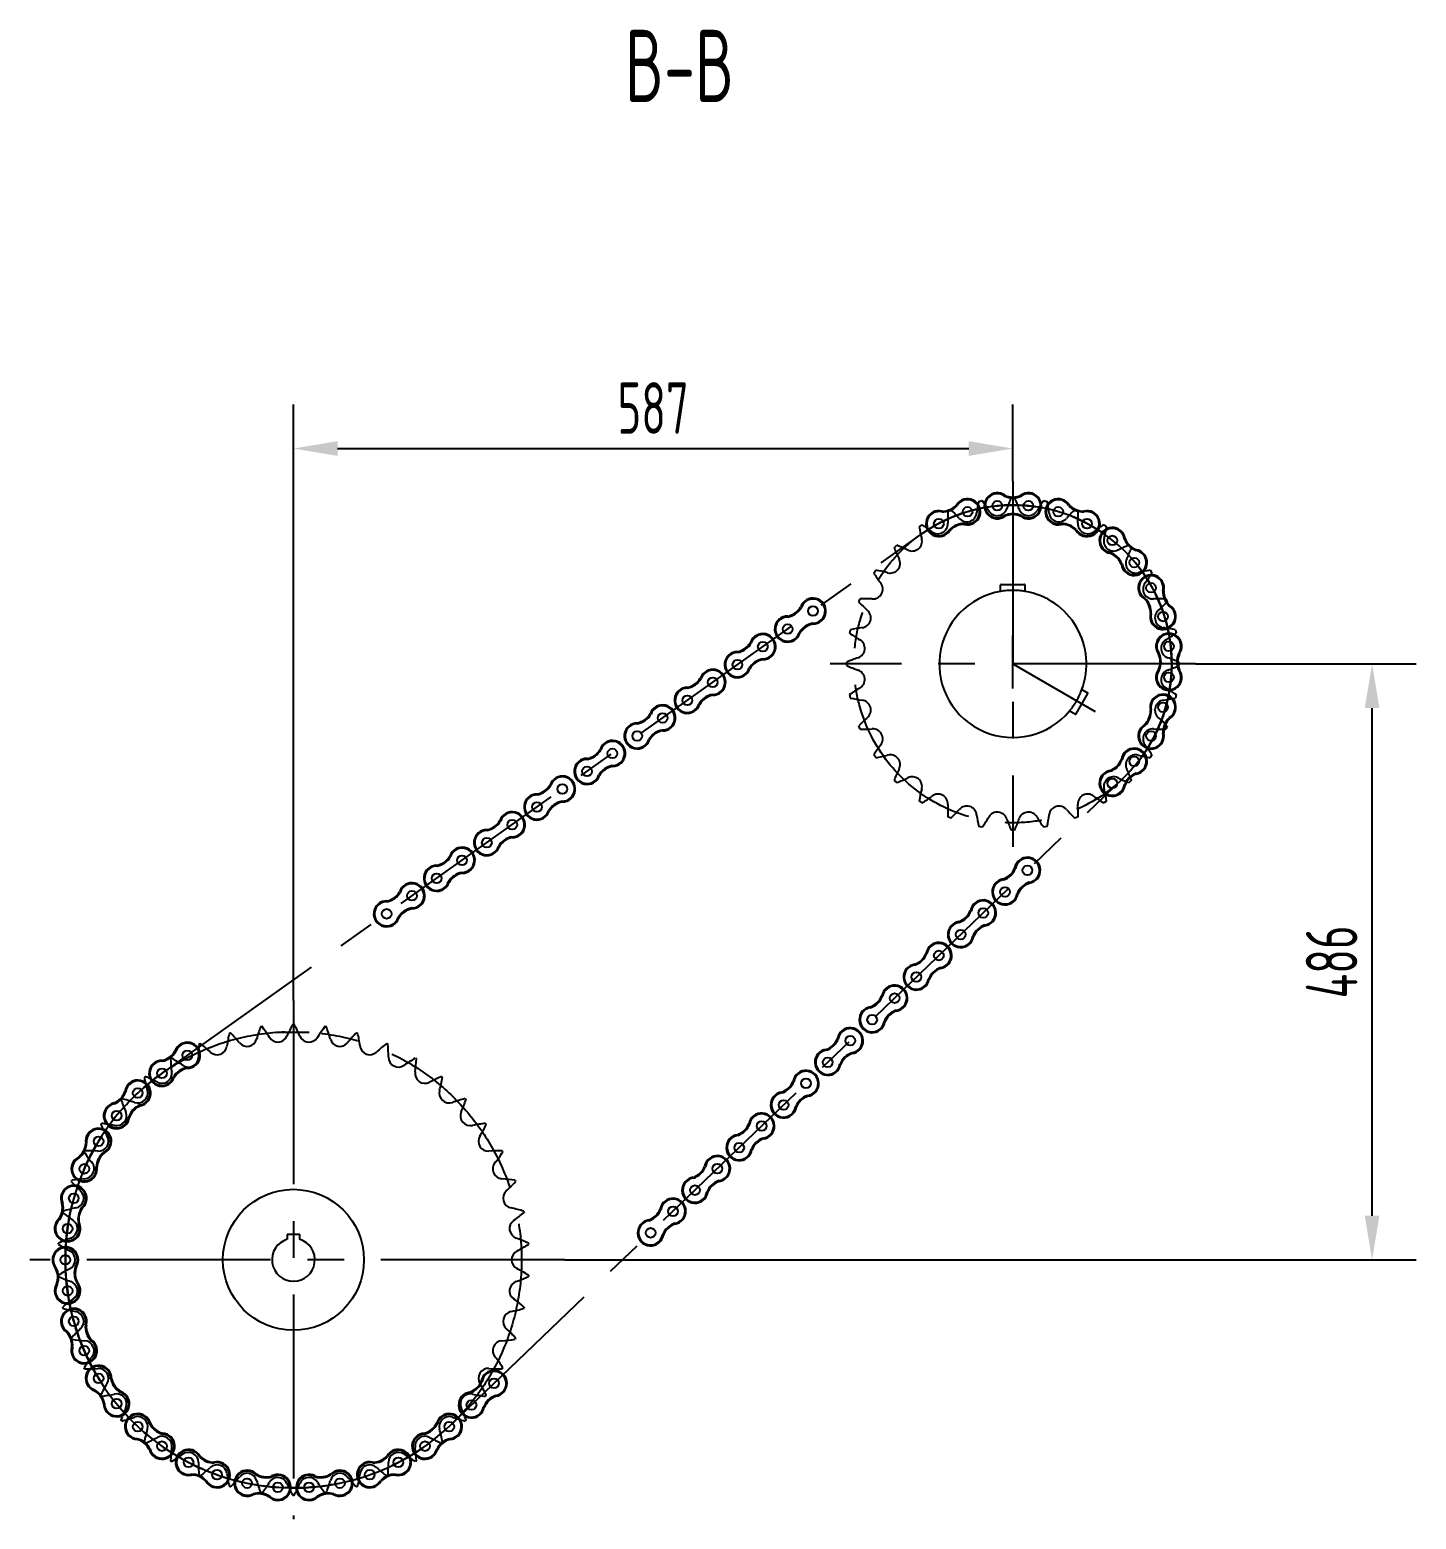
# Model space of a CAD drawing. Header units: millimetres. Extents: x 0 to 10092, y -1 to 7128.
# Drawn here: x 7288 to 8420, y 3316 to 4531 of the extents above; entities that cross this region are included whole.
import ezdxf
from ezdxf.enums import TextEntityAlignment as Align

# ---------------------------------------------------------------- set-up
doc = ezdxf.new("R2010")
doc.units = ezdxf.units.MM
doc.header["$LTSCALE"] = 120
doc.linetypes.add('G', pattern=[2, 1.25, -0.25, 0.25, -0.25])
doc.linetypes.add('K', pattern=[2.5, 1.25, -0.25, 0.25, -0.25, 0.25, -0.25])
for name, color, linetype in [('01', 7, 'Continuous'), ('05', 4, 'G'), ('07', 6, 'K'), ('08', 1, 'Continuous'), ('11', 3, 'Continuous')]:
    doc.layers.add(name, color=color, linetype=linetype)
doc.styles.get("Standard").update_dxf_attribs({"font": 'isocp', "width": 0.707, "bigfont": 'intecad.shx'})

msp = doc.modelspace()

# ---------------------------------------------------------------- linework, layer by layer
at = {"layer": '01', "color": 7}
for p, q in [((8062.8, 4146), (8065.6, 4146.6)), ((8089.2, 4148.9), (8092, 4148.9)), ((8115.7, 4146.6), (8118.4, 4146)), ((8037.5, 4138.1), (8040.1, 4139.1)), ((8141.2, 4139.1), (8143.8, 4138.1)), ((8014.2, 4125.3), (8016.5, 4126.9)), ((8164.7, 4126.9), (8167.1, 4125.3)), ((7993.8, 4108.2), (7995.8, 4110.2)), ((8185.4, 4110.2), (8187.4, 4108.2)), ((7977.2, 4087.5), (7978.7, 4089.9)), ((8202.5, 4089.9), (8204.1, 4087.5)), ((8081.1, 4078.3), (8100.1, 4078.3)), ((8100.6, 4072.6), (8100.6, 4077.8)), ((7964.9, 4064), (7966, 4066.6)), ((8215.3, 4066.6), (8216.4, 4064)), ((7957.5, 4038.5), (7958, 4041.2)), ((8223.2, 4041.2), (8223.8, 4038.5)), ((7955.1, 4012), (7955.1, 4014.8)), ((8226.1, 4014.8), (8226.1, 4012)), ((7958, 3985.6), (7957.5, 3988.4)), ((8223.8, 3988.4), (8223.2, 3985.6)), ((7966, 3960.3), (7964.9, 3962.9)), ((8216.4, 3962.9), (8215.3, 3960.3)), ((7978.7, 3937), (7977.2, 3939.3)), ((8204.1, 3939.3), (8202.5, 3937)), ((7995.8, 3916.6), (7993.8, 3918.6)), ((8187.4, 3918.6), (8185.4, 3916.6)), ((8016.5, 3900), (8014.2, 3901.5)), ((8167.1, 3901.5), (8164.7, 3900)), ((8040.1, 3887.7), (8037.5, 3888.8)), ((8143.8, 3888.8), (8141.2, 3887.7)), ((8065.6, 3880.3), (8062.8, 3880.8)), ((8092, 3877.9), (8089.2, 3877.9)), ((8118.4, 3880.8), (8115.7, 3880.3)), ((7477, 3717.7), (7477.9, 3717.9)), ((7503.1, 3719.6), (7504.1, 3719.6)), ((7529.3, 3717.9), (7530.3, 3717.7)), ((7451.3, 3712.3), (7452.3, 3712.6)), ((7490.9, 3713.1), (7516.3, 3713.1)), ((7555, 3712.6), (7555.9, 3712.3)), ((7426.6, 3703.5), (7427.5, 3703.9)), ((7579.7, 3703.9), (7580.6, 3703.5)), ((7403.4, 3691.4), (7404.2, 3691.9)), ((7603.1, 3691.9), (7603.9, 3691.4)), ((7382, 3676.2), (7382.7, 3676.8)), ((7624.5, 3676.8), (7625.3, 3676.2)), ((7362.9, 3658.2), (7363.5, 3658.9)), ((7643.7, 3658.9), (7644.4, 3658.2)), ((7346.4, 3637.8), (7346.9, 3638.6)), ((7660.3, 3638.6), (7660.9, 3637.8)), ((7332.8, 3615.4), (7333.2, 3616.3)), ((7674, 3616.3), (7674.5, 3615.4)), ((7322.4, 3591.3), (7322.7, 3592.2)), ((7684.5, 3592.2), (7684.9, 3591.3)), ((7315.4, 3566), (7315.6, 3567)), ((7691.7, 3567), (7691.9, 3566)), ((7311.9, 3540.1), (7311.9, 3541)), ((7695.3, 3541), (7695.4, 3540.1)), ((7311.9, 3513.8), (7311.9, 3514.8)), ((7695.4, 3514.8), (7695.3, 3513.8)), ((7315.6, 3487.8), (7315.4, 3488.8)), ((7691.9, 3488.8), (7691.7, 3487.8)), ((7322.7, 3462.6), (7322.4, 3463.5)), ((7684.9, 3463.5), (7684.5, 3462.6)), ((7333.2, 3438.6), (7332.8, 3439.4)), ((7674.5, 3439.4), (7674, 3438.6)), ((7346.9, 3416.2), (7346.4, 3417)), ((7660.9, 3417), (7660.3, 3416.2)), ((7363.5, 3395.9), (7362.9, 3396.6)), ((7644.4, 3396.6), (7643.7, 3395.9)), ((7382.7, 3378), (7382, 3378.7)), ((7625.3, 3378.7), (7624.5, 3378)), ((7404.2, 3363), (7403.4, 3363.5)), ((7603.9, 3363.5), (7603.1, 3363)), ((7427.5, 3351), (7426.6, 3351.4)), ((7452.3, 3342.3), (7451.3, 3342.5)), ((7555.9, 3342.5), (7555, 3342.3)), ((7580.6, 3351.4), (7579.7, 3351)), ((7477.9, 3337), (7477, 3337.1)), ((7504.1, 3335.3), (7503.1, 3335.3)), ((7530.3, 3337.1), (7529.3, 3337))]:
    msp.add_line(p, q, dxfattribs=at)
at = {"layer": '01', "color": 7, "linetype": 'Continuous'}
for p, q in [((8151.6, 3989.2), (8142.1, 3972.7)), ((8146.9, 3992.5), (8151.4, 3989.9)), ((8136.9, 3975.2), (8141.4, 3972.6)), ((7498.6, 3548), (7498.6, 3544.2)), ((7498.8, 3548.2), (7508.4, 3548.2)), ((7508.6, 3548), (7508.6, 3544.2))]:
    msp.add_line(p, q, dxfattribs=at)
at = {"layer": '01', "color": 7}
for centre, radius in [((8077.9, 4142.4), 3.96), ((8103.3, 4142.4), 3.96), ((8030.2, 4127.8), 3.96), ((8053.6, 4137.5), 3.96), ((8127.6, 4137.5), 3.96), ((8151.1, 4127.8), 3.96), ((8171.7, 4114.1), 3.96), ((8189.6, 4096.1), 3.96), ((8203.4, 4075.5), 3.96), ((7927.5, 4056.5), 3.96), ((7906.8, 4041.8), 3.96), ((8213.1, 4052.1), 3.96), ((7886.6, 4027.5), 3.96), ((8217.9, 4027.8), 3.96), ((7865.9, 4012.8), 3.96), ((7845.7, 3998.4), 3.96), ((8217.9, 4002.4), 3.96), ((7825, 3983.7), 3.96), ((7804.8, 3969.4), 3.96), ((8213.1, 3978.1), 3.96), ((7784.1, 3954.7), 3.96), ((8203.4, 3954.6), 3.96), ((7763.9, 3940.4), 3.96), ((8189.6, 3934), 3.96), ((7743.2, 3925.7), 3.96), ((7723, 3911.4), 3.96), ((8171.7, 3916.1), 3.96), ((7702.3, 3896.7), 3.96), ((7682.1, 3882.3), 3.96), ((7661.4, 3867.6), 3.96), ((7641.2, 3853.3), 3.96), ((7620.5, 3838.6), 3.96), ((8102.5, 3845.1), 3.96), ((7600.3, 3824.3), 3.96), ((8084.2, 3827.5), 3.96), ((7579.6, 3809.6), 3.96), ((8066.4, 3810.3), 3.96), ((8048, 3792.7), 3.96), ((8030.2, 3775.6), 3.96), ((8011.9, 3758), 3.96), ((7994.1, 3740.8), 3.96), ((7975.8, 3723.2), 3.96), ((7957.9, 3706.1), 3.96), ((7417, 3694.2), 3.96), ((7396.3, 3679.5), 3.96), ((7939.6, 3688.5), 3.96), ((7921.8, 3671.3), 3.96), ((7376.6, 3663.4), 3.96), ((7903.5, 3653.7), 3.96), ((7359.3, 3644.9), 3.96), ((7885.6, 3636.5), 3.96), ((7344.6, 3624.1), 3.96), ((7867.3, 3618.9), 3.96), ((7332.9, 3601.6), 3.96), ((7849.5, 3601.8), 3.96), ((7503.6, 3527.4), 57.5), ((7831.2, 3584.2), 3.96), ((7324.4, 3577.6), 3.96), ((7813.3, 3567), 3.96), ((7319.3, 3552.8), 3.96), ((7795, 3549.4), 3.96), ((7317.5, 3527.4), 3.96), ((7319.3, 3502.1), 3.96), ((7324.4, 3477.2), 3.96), ((7332.9, 3453.3), 3.96), ((7344.6, 3430.7), 3.96), ((7667.3, 3426.6), 3.96), ((7359.3, 3410), 3.96), ((7648.9, 3409), 3.96), ((7376.6, 3391.4), 3.96), ((7630.7, 3391.4), 3.96), ((7396.3, 3375.4), 3.96), ((7610.9, 3375.4), 3.96), ((7418, 3362.2), 3.96), ((7589.2, 3362.2), 3.96), ((7441.3, 3352.1), 3.96), ((7565.9, 3352.1), 3.96), ((7465.8, 3345.2), 3.96), ((7490.9, 3341.8), 3.96), ((7516.3, 3341.8), 3.96), ((7541.5, 3345.2), 3.96)]:
    msp.add_circle(centre, radius, dxfattribs=at)
at = {"layer": '01', "color": 7, "linetype": 'Continuous'}
for centre, radius, start, end in [((8090.6, 4013.4), 129.6, 313.8769, 125.3685), ((8090.6, 4013.4), 60, 99.5941, 320.4059), ((8081.1, 4077.8), 0.5, 90, 180), ((8100.1, 4077.8), 0.5, 0, 90), ((8151.2, 3989.5), 0.5, 330, 60), ((8141.7, 3973), 0.5, 240, 330), ((7503.6, 3527.4), 186.1, 125.3685, 313.8769), ((7498.8, 3548), 0.2, 90, 180), ((7508.4, 3548), 0.2, 0, 90), ((7503.6, 3527.4), 17.5, 106.6015, 73.3985)]:
    msp.add_arc(centre, radius, start, end, dxfattribs=at)
at = {"layer": '01', "color": 7}
for centre, radius, start, end in [((8033.2, 4153.6), 16.2, 267.8803, 317.1197), ((8033.3, 4153.5), 15.4, 267.8102, 317.3052), ((8053.6, 4137.5), 10.6, 256.4191, 148.5809), ((8053.6, 4137.5), 9.87, 255.5538, 149.4462), ((8160.2, 4123.3), 100, 166.8551, 172.5), ((7984.3, 4088.3), 100, 30, 35.6449), ((8077.9, 4142.4), 10.6, 53.5015, 306.4985), ((8077.9, 4142.4), 9.87, 53.0538, 306.9462), ((8090.6, 4165), 16.2, 245.3803, 294.6197), ((8090.6, 4164.9), 15.4, 245.3102, 294.8052), ((8180.3, 4107.6), 100, 155.6051, 161.25), ((8001, 4107.6), 100, 18.75, 24.3949), ((8103.3, 4142.4), 10.6, 233.9191, 126.0809), ((8103.3, 4142.4), 9.87, 233.0538, 126.9462), ((8196.9, 4088.3), 100, 144.3551, 150), ((8127.6, 4137.5), 10.6, 31.0015, 283.9985), ((8127.6, 4137.5), 9.87, 30.5538, 284.4462), ((8021.1, 4123.3), 100, 7.5, 13.1449), ((8148, 4153.6), 16.2, 222.8803, 272.1197), ((8148, 4153.5), 15.4, 222.8102, 272.3052), ((8030.2, 4127.8), 10.6, 76.0015, 328.9985), ((8030.2, 4127.8), 9.87, 75.5538, 329.4462), ((8137.4, 4134.8), 100, 178.1051, 183.75), ((7971.7, 4066.1), 100, 41.25, 46.8949), ((8053, 4137.4), 8.1, 221.25, 352.5), ((8077.9, 4142.4), 8.1, 210, 341.25), ((8090.6, 4119.7), 16.2, 65.3803, 114.6197), ((8090.6, 4119.8), 15.4, 65.1948, 114.6898), ((8103.3, 4142.4), 8.1, 198.75, 330), ((8128.2, 4137.4), 8.1, 187.5, 318.75), ((8209.5, 4066.1), 100, 133.1051, 138.75), ((8151.1, 4127.8), 10.6, 211.4191, 103.5809), ((8151.1, 4127.8), 9.87, 210.5538, 104.4462), ((8043.8, 4134.8), 100, 356.25, 1.8949), ((8112.8, 4141.6), 100, 189.3551, 195), ((7963.7, 4041.9), 100, 52.5, 58.1449), ((8029.5, 4127.7), 8.1, 232.5, 3.75), ((8050.6, 4111.7), 16.2, 87.8803, 137.1197), ((8050.5, 4111.8), 15.4, 87.6948, 137.1898), ((8130.7, 4111.7), 16.2, 42.8803, 92.1197), ((8130.7, 4111.8), 15.4, 42.6948, 92.1898), ((8151.7, 4127.7), 8.1, 176.25, 307.5), ((8217.5, 4041.9), 100, 121.8551, 127.5), ((8171.7, 4114.1), 10.6, 8.5015, 261.4985), ((8171.7, 4114.1), 9.87, 8.0538, 261.9462), ((8068.4, 4141.6), 100, 345, 350.6449), ((8087.4, 4143.4), 100, 200.6051, 206.25), ((7960.6, 4016.6), 100, 63.75, 69.3949), ((8008.4, 4113.6), 8.1, 243.75, 15), ((8172.8, 4113.6), 8.1, 165, 296.25), ((8220.6, 4016.6), 100, 110.6051, 116.25), ((8189.6, 4096.1), 10.6, 188.9191, 81.0809), ((8196.7, 4121.1), 16.2, 200.3803, 249.6197), ((8196.6, 4121.1), 15.4, 200.3102, 249.8052), ((8093.8, 4143.4), 100, 333.75, 339.3949), ((7990.5, 4095.6), 8.1, 255, 26.25), ((8164.7, 4089.1), 15.4, 20.1948, 69.6898), ((8164.6, 4089.1), 16.2, 20.3803, 69.6197), ((8189.6, 4096.1), 9.87, 188.0538, 81.9462), ((8190.8, 4095.6), 8.1, 153.75, 285), ((8062.1, 4140.3), 100, 211.8551, 217.5), ((7962.5, 3991.2), 100, 75, 80.6449), ((8203.4, 4075.5), 10.6, 346.0015, 238.9985), ((8218.8, 3991.2), 100, 99.3551, 105), ((8203.4, 4075.5), 9.87, 345.5538, 239.4462), ((8119.1, 4140.3), 100, 322.5, 328.1449), ((7976.4, 4074.5), 8.1, 266.25, 37.5), ((8090.6, 4013.4), 60, 339.5941, 80.4059), ((8204.9, 4074.5), 8.1, 142.5, 273.75), ((8229.2, 4072.5), 16.2, 177.8803, 227.1197), ((8229.1, 4072.4), 15.4, 177.8102, 227.3052), ((7904, 4067.5), 15.4, 280.6787, 330.1737), ((7904, 4067.6), 16.2, 280.7487, 329.9882), ((7927.5, 4056.5), 10.6, 269.2876, 161.4493), ((7927.5, 4056.5), 9.87, 268.4223, 162.3147), ((8037.9, 4132.3), 100, 223.1051, 228.75), ((7969.3, 3966.6), 100, 86.25, 91.8949), ((8187.4, 4055.2), 15.4, 357.6948, 47.1898), ((8187.3, 4055.1), 16.2, 357.8803, 47.1197), ((8213.1, 4052.1), 10.6, 166.4191, 58.5809), ((8213.1, 4052.1), 9.87, 165.5538, 59.4462), ((8212, 3966.6), 100, 88.1051, 93.75), ((8143.3, 4132.3), 100, 311.25, 316.8949), ((7906.8, 4041.8), 10.6, 88.87, 341.867), ((7906.8, 4041.8), 9.87, 88.4223, 342.3147), ((7930.2, 4030.7), 16.2, 100.7487, 149.9882), ((7930.2, 4030.7), 15.4, 100.5633, 150.0582), ((7966.6, 4051), 8.1, 277.5, 48.75), ((8214.6, 4051), 8.1, 131.25, 262.5), ((7886.6, 4027.5), 10.6, 269.2876, 161.4493), ((7886.6, 4027.5), 9.87, 268.4223, 162.3147), ((8015.7, 4119.7), 100, 234.3551, 240), ((7980.7, 3943.9), 100, 97.5, 103.1449), ((7961.7, 4026.1), 8.1, 288.75, 60), ((8217.9, 4027.8), 10.6, 323.5015, 216.4985), ((8217.9, 4027.8), 9.87, 323.0538, 216.9462), ((8219.6, 4026.1), 8.1, 120, 251.25), ((8200.5, 3943.9), 100, 76.8551, 82.5), ((8165.5, 4119.7), 100, 300, 305.6449), ((7865.9, 4012.8), 10.6, 88.87, 341.867), ((7865.9, 4012.8), 9.87, 88.4223, 342.3147), ((7863.1, 4038.5), 15.4, 280.6787, 330.1737), ((7863.1, 4038.6), 16.2, 280.7487, 329.9882), ((8195.4, 4015.1), 15.4, 335.1948, 24.6898), ((8195.3, 4015.1), 16.2, 335.3803, 24.6197), ((8240.6, 4015.1), 16.2, 155.3803, 204.6197), ((8240.5, 4015.1), 15.4, 155.3102, 204.8052), ((7845.7, 3998.4), 10.6, 269.2876, 161.4493), ((7889.3, 4001.6), 16.2, 100.7487, 149.9882), ((7889.3, 4001.7), 15.4, 100.5633, 150.0582), ((7996.4, 3923.8), 100, 108.75, 114.3949), ((7996.4, 4103.1), 100, 245.6051, 251.25), ((8184.8, 3923.8), 100, 65.6051, 71.25), ((8184.8, 4103.1), 100, 288.75, 294.3949), ((7822.2, 4009.5), 15.4, 280.6787, 330.1737), ((7822.2, 4009.6), 16.2, 280.7487, 329.9882), ((7845.7, 3998.4), 9.87, 268.4223, 162.3147), ((7961.7, 4000.7), 8.1, 300, 71.25), ((8217.9, 4002.4), 10.6, 143.9191, 36.0809), ((8217.9, 4002.4), 9.87, 143.0538, 36.9462), ((8219.6, 4000.7), 8.1, 108.75, 240), ((7825, 3983.7), 10.6, 88.87, 341.867), ((7825, 3983.7), 9.87, 88.4223, 342.3147), ((7848.4, 3972.6), 16.2, 100.7487, 149.9882), ((7848.4, 3972.7), 15.4, 100.5633, 150.0582), ((8015.7, 3907.1), 100, 120, 125.6449), ((7980.7, 4083), 100, 256.8551, 262.5), ((8213.1, 3978.1), 10.6, 301.0015, 193.9985), ((8213.1, 3978.1), 9.87, 300.5538, 194.4462), ((8200.5, 4083), 100, 277.5, 283.1449), ((8165.5, 3907.1), 100, 54.3551, 60), ((7781.4, 3980.5), 15.4, 280.6787, 330.1737), ((7781.3, 3980.5), 16.2, 280.7487, 329.9882), ((7804.8, 3969.4), 10.6, 269.2876, 161.4493), ((7804.8, 3969.4), 9.87, 268.4223, 162.3147), ((7966.6, 3975.8), 8.1, 311.25, 82.5), ((8187.4, 3975), 15.4, 312.6948, 2.1898), ((8187.3, 3975), 16.2, 312.8803, 2.1197), ((8214.6, 3975.8), 8.1, 97.5, 228.75), ((7784.1, 3954.7), 10.6, 88.87, 341.867), ((7784.1, 3954.7), 9.87, 88.4223, 342.3147), ((8037.9, 3894.5), 100, 131.25, 136.8949), ((7969.3, 4060.2), 100, 268.1051, 273.75), ((7976.4, 3952.3), 8.1, 322.5, 93.75), ((8203.4, 3954.6), 10.6, 121.4191, 13.5809), ((8203.4, 3954.6), 9.87, 120.5538, 14.4462), ((8204.9, 3952.3), 8.1, 86.25, 217.5), ((8212, 4060.2), 100, 266.25, 271.8949), ((8143.3, 3894.5), 100, 43.1051, 48.75), ((8229.2, 3957.7), 16.2, 132.8803, 182.1197), ((8229.1, 3957.7), 15.4, 132.8102, 182.3052), ((7763.9, 3940.4), 10.6, 269.2876, 161.4493), ((7763.9, 3940.4), 9.87, 268.4223, 162.3147), ((7807.6, 3943.6), 16.2, 100.7487, 149.9882), ((7807.5, 3943.7), 15.4, 100.5633, 150.0582), ((7743.2, 3925.7), 10.6, 88.87, 341.867), ((7740.5, 3951.4), 15.4, 280.6787, 330.1737), ((7740.4, 3951.5), 16.2, 280.7487, 329.9882), ((8062.1, 3886.5), 100, 142.5, 148.1449), ((7962.5, 4035.6), 100, 279.3551, 285), ((7990.5, 3931.2), 8.1, 333.75, 105), ((8189.6, 3934), 10.6, 278.5015, 171.4985), ((8189.6, 3934), 9.87, 278.0538, 171.9462), ((8190.8, 3931.2), 8.1, 75, 206.25), ((8218.8, 4035.6), 100, 255, 260.6449), ((8119.1, 3886.5), 100, 31.8551, 37.5), ((7743.2, 3925.7), 9.87, 88.4223, 342.3147), ((7766.7, 3914.6), 16.2, 100.7487, 149.9882), ((7766.6, 3914.6), 15.4, 100.5633, 150.0582), ((8087.4, 3883.4), 100, 153.75, 159.3949), ((8171.7, 3916.1), 10.6, 98.9191, 351.0809), ((8171.7, 3916.1), 9.87, 98.0538, 351.9462), ((8164.7, 3941), 15.4, 290.1948, 339.6898), ((8164.6, 3941.1), 16.2, 290.3803, 339.6197), ((8196.7, 3909), 16.2, 110.3803, 159.6197), ((8093.8, 3883.4), 100, 20.6051, 26.25), ((7699.6, 3922.4), 15.4, 280.6787, 330.1737), ((7699.5, 3922.5), 16.2, 280.7487, 329.9882), ((7723, 3911.4), 10.6, 269.2876, 161.4493), ((7723, 3911.4), 9.87, 268.4223, 162.3147), ((7960.6, 4010.2), 100, 290.6051, 296.25), ((8008.4, 3913.3), 8.1, 345, 116.25), ((8172.8, 3913.3), 8.1, 63.75, 195), ((8220.6, 4010.2), 100, 243.75, 249.3949), ((8196.6, 3909.1), 15.4, 110.3102, 159.8052), ((7702.3, 3896.7), 10.6, 88.87, 341.867), ((7702.3, 3896.7), 9.87, 88.4223, 342.3147), ((7725.8, 3885.5), 16.2, 100.7487, 149.9882), ((7725.7, 3885.6), 15.4, 100.5633, 150.0582), ((8112.8, 3885.3), 100, 165, 170.6449), ((7963.7, 3984.9), 100, 301.8551, 307.5), ((8029.5, 3899.2), 8.1, 356.25, 127.5), ((8151.7, 3899.2), 8.1, 52.5, 183.75), ((8217.5, 3984.9), 100, 232.5, 238.1449), ((8068.4, 3885.3), 100, 9.3551, 15), ((7682.1, 3882.3), 10.6, 269.2876, 161.4493), ((7682.1, 3882.3), 9.87, 268.4223, 162.3147), ((8137.4, 3892.1), 100, 176.25, 181.8949), ((7971.7, 3960.7), 100, 313.1051, 318.75), ((8053, 3889.4), 8.1, 7.5, 138.75), ((8160.2, 3903.5), 100, 187.5, 193.1449), ((7984.3, 3938.5), 100, 324.3551, 330), ((8077.9, 3884.5), 8.1, 18.75, 150), ((8103.3, 3884.5), 8.1, 30, 161.25), ((8196.9, 3938.5), 100, 210, 215.6449), ((8021.1, 3903.5), 100, 346.8551, 352.5), ((8128.2, 3889.4), 8.1, 41.25, 172.5), ((8209.5, 3960.7), 100, 221.25, 226.8949), ((8043.8, 3892.1), 100, 358.1051, 3.75), ((7661.4, 3867.6), 10.6, 88.87, 341.867), ((7661.4, 3867.6), 9.87, 88.4223, 342.3147), ((7658.7, 3893.4), 15.4, 280.6787, 330.1737), ((7658.6, 3893.5), 16.2, 280.7487, 329.9882), ((8180.3, 3919.2), 100, 198.75, 204.3949), ((8001, 3919.2), 100, 335.6051, 341.25), ((7641.2, 3853.3), 10.6, 269.2876, 161.4493), ((7641.2, 3853.3), 9.87, 268.4223, 162.3147), ((7684.9, 3856.5), 16.2, 100.7487, 149.9882), ((7684.8, 3856.6), 15.4, 100.5633, 150.0582), ((7617.8, 3864.4), 15.4, 280.6787, 330.1737), ((7617.8, 3864.4), 16.2, 280.7487, 329.9882), ((8102.5, 3845.1), 10.6, 277.796, 169.9577), ((8102.5, 3845.1), 9.87, 276.9306, 170.8231), ((7620.5, 3838.6), 10.6, 88.87, 341.867), ((7620.5, 3838.6), 9.87, 88.4223, 342.3147), ((7644, 3827.5), 16.2, 100.7487, 149.9882), ((7643.9, 3827.5), 15.4, 100.5633, 150.0582), ((8077.7, 3852.5), 15.4, 289.1871, 338.682), ((8077.6, 3852.6), 16.2, 289.2571, 338.4966), ((7576.9, 3835.3), 15.4, 280.6787, 330.1737), ((7576.9, 3835.4), 16.2, 280.7487, 329.9882), ((7600.3, 3824.3), 10.6, 269.2876, 161.4493), ((7600.3, 3824.3), 9.87, 268.4223, 162.3147), ((8084.2, 3827.5), 10.6, 97.3784, 350.3753), ((8084.2, 3827.5), 9.87, 96.9306, 350.8231), ((8109.1, 3820), 16.2, 109.2571, 158.4966), ((8109, 3820), 15.4, 109.0717, 158.5666), ((7579.6, 3809.6), 10.6, 88.87, 341.867), ((7579.6, 3809.6), 9.87, 88.4223, 342.3147), ((7603.1, 3798.5), 16.2, 100.7487, 149.9882), ((8066.4, 3810.3), 10.6, 277.796, 169.9577), ((8066.4, 3810.3), 9.87, 276.9306, 170.8231), ((7603, 3798.5), 15.4, 100.5633, 150.0582), ((8048, 3792.7), 10.6, 97.3784, 350.3753), ((8048, 3792.7), 9.87, 96.9306, 350.8231), ((8041.5, 3817.8), 15.4, 289.1871, 338.682), ((8041.5, 3817.9), 16.2, 289.2571, 338.4966), ((8072.9, 3785.2), 16.2, 109.2571, 158.4966), ((8072.8, 3785.2), 15.4, 109.0717, 158.5666), ((8030.2, 3775.6), 10.6, 277.796, 169.9577), ((8030.2, 3775.6), 9.87, 276.9306, 170.8231), ((8011.9, 3758), 10.6, 97.3784, 350.3753), ((8011.9, 3758), 9.87, 96.9306, 350.8231), ((8005.4, 3783), 15.4, 289.1871, 338.682), ((8005.3, 3783.1), 16.2, 289.2571, 338.4966), ((8036.8, 3750.4), 16.2, 109.2571, 158.4966), ((8036.7, 3750.5), 15.4, 109.0717, 158.5666), ((7969.2, 3748.3), 15.4, 289.1871, 338.682), ((7969.2, 3748.3), 16.2, 289.2571, 338.4966), ((7994.1, 3740.8), 10.6, 277.796, 169.9577), ((7994.1, 3740.8), 9.87, 276.9306, 170.8231), ((7975.8, 3723.2), 10.6, 97.3784, 350.3753), ((7975.8, 3723.2), 9.87, 96.9306, 350.8231), ((8000.6, 3715.7), 16.2, 109.2571, 158.4966), ((8000.5, 3715.7), 15.4, 109.0717, 158.5666), ((7589, 3674.8), 120, 159.0547, 164.2391), ((7381.6, 3646.3), 120, 31.413, 36.5975), ((7608.3, 3661.8), 120, 151.2286, 156.413), ((7398.9, 3661.8), 120, 23.587, 28.7714), ((7625.7, 3646.3), 120, 143.4025, 148.587), ((7418.2, 3674.8), 120, 15.7609, 20.9453), ((7568.2, 3685.1), 120, 166.8808, 172.0652), ((7366.5, 3628.6), 120, 39.2391, 44.4236), ((7465.8, 3709.6), 8.1, 219.2391, 344.2391), ((7490.9, 3713.1), 8.1, 211.413, 336.413), ((7516.3, 3713.1), 8.1, 203.587, 328.587), ((7541.5, 3709.6), 8.1, 195.7609, 320.7609), ((7640.7, 3628.6), 120, 135.5764, 140.7609), ((7439.1, 3685.1), 120, 7.9348, 13.1192), ((7933.1, 3713.5), 15.4, 289.1871, 338.682), ((7933.1, 3713.6), 16.2, 289.2571, 338.4966), ((7957.9, 3706.1), 10.6, 277.796, 169.9577), ((7957.9, 3706.1), 9.87, 276.9306, 170.8231), ((7393.6, 3705.2), 15.4, 280.6032, 330.0981), ((7393.6, 3705.3), 16.2, 280.6732, 329.9127), ((7417, 3694.2), 10.6, 269.2121, 161.3738), ((7417, 3694.2), 9.87, 268.3467, 162.2392), ((7546.1, 3692.4), 120, 174.7068, 179.8913), ((7354, 3609), 120, 47.0652, 52.2497), ((7441.3, 3702.8), 8.1, 227.0652, 352.0652), ((7565.9, 3702.8), 8.1, 187.9348, 312.9348), ((7653.2, 3609), 120, 127.7503, 132.9348), ((7461.1, 3692.4), 120, 0.1087, 5.2932), ((7939.6, 3688.5), 10.6, 97.3784, 350.3753), ((7939.6, 3688.5), 9.87, 96.9306, 350.8231), ((7964.5, 3680.9), 16.2, 109.2571, 158.4966), ((7964.4, 3681), 15.4, 109.0717, 158.5666), ((7396.3, 3679.5), 10.6, 88.7945, 341.7914), ((7396.3, 3679.5), 9.87, 88.3467, 342.2392), ((7523.2, 3696.7), 120, 182.5329, 187.7174), ((7344.3, 3587.9), 120, 54.8913, 60.0758), ((7419.7, 3668.3), 16.2, 100.6732, 149.9127), ((7419.7, 3668.4), 15.4, 100.4878, 149.9827), ((7418, 3692.7), 8.1, 234.8913, 359.8913), ((7589.2, 3692.7), 8.1, 180.1087, 305.1087), ((7662.9, 3587.9), 120, 119.9242, 125.1087), ((7484, 3696.7), 120, 352.2826, 357.4671), ((7921.8, 3671.3), 10.6, 277.796, 169.9577), ((7921.8, 3671.3), 9.87, 276.9306, 170.8231), ((7376.6, 3663.4), 10.6, 280.8757, 173.0374), ((7376.6, 3663.4), 9.87, 280.0103, 173.9027), ((7500, 3697.8), 120, 190.359, 195.5435), ((7337.6, 3565.6), 120, 62.7174, 67.9019), ((7396.3, 3679.5), 8.1, 242.7174, 7.7174), ((7610.9, 3679.5), 8.1, 172.2826, 297.2826), ((7669.7, 3565.6), 120, 112.0981, 117.2826), ((7507.2, 3697.8), 120, 344.4565, 349.641), ((7897, 3678.8), 15.4, 289.1871, 338.682), ((7896.9, 3678.8), 16.2, 289.2571, 338.4966), ((7351.4, 3669.5), 15.4, 292.2668, 341.7617), ((7351.4, 3669.6), 16.2, 292.3368, 341.5763), ((7476.9, 3695.7), 120, 198.1851, 203.3696), ((7333.9, 3542.6), 120, 70.5435, 75.7279), ((7376.6, 3663.4), 8.1, 250.5435, 15.5435), ((7630.7, 3663.4), 8.1, 164.4565, 289.4565), ((7673.3, 3542.6), 120, 104.2721, 109.4565), ((7530.4, 3695.7), 120, 336.6304, 341.8149), ((7903.5, 3653.7), 10.6, 97.3784, 350.3753), ((7903.5, 3653.7), 9.87, 96.9306, 350.8231), ((7928.3, 3646.2), 16.2, 109.2571, 158.4966), ((7928.2, 3646.2), 15.4, 109.0717, 158.5666), ((7359.3, 3644.9), 10.6, 100.458, 353.455), ((7359.3, 3644.9), 9.87, 100.0103, 353.9027), ((7359.3, 3644.9), 8.1, 258.3696, 23.3696), ((7384.5, 3638.7), 16.2, 112.3368, 161.5763), ((7384.4, 3638.7), 15.4, 112.1514, 161.6463), ((7648, 3644.9), 8.1, 156.6304, 281.6304), ((7885.6, 3636.5), 10.6, 277.796, 169.9577), ((7885.6, 3636.5), 9.87, 276.9306, 170.8231), ((7344.6, 3624.1), 10.6, 296.5278, 188.6896), ((7344.6, 3624.1), 9.87, 295.6625, 189.5549), ((7454.2, 3690.5), 120, 206.0112, 211.1957), ((7333.4, 3519.4), 120, 78.3696, 83.554), ((7673.8, 3519.4), 120, 96.446, 101.6304), ((7553.1, 3690.5), 120, 328.8043, 333.9888), ((7860.8, 3644), 15.4, 289.1871, 338.682), ((7860.8, 3644.1), 16.2, 289.2571, 338.4966), ((7318.7, 3623.2), 15.4, 307.9189, 357.4139), ((7318.7, 3623.3), 16.2, 307.989, 357.2284), ((7344.6, 3624.1), 8.1, 266.1957, 31.1957), ((7662.6, 3624.1), 8.1, 148.8043, 273.8043), ((7867.3, 3618.9), 10.6, 97.3784, 350.3753), ((7867.3, 3618.9), 9.87, 96.9306, 350.8231), ((7892.2, 3611.4), 16.2, 109.2571, 158.4966), ((7892.1, 3611.5), 15.4, 109.0717, 158.5666), ((7332.9, 3601.6), 10.6, 116.1102, 9.1072), ((7332.9, 3601.6), 9.87, 115.6625, 9.5549), ((7432.5, 3682.2), 120, 213.8373, 219.0217), ((7336.1, 3496.3), 120, 86.1957, 91.3801), ((7358.9, 3602.4), 16.2, 127.989, 177.2284), ((7358.8, 3602.4), 15.4, 127.8035, 177.2984), ((7671.1, 3496.3), 120, 88.6199, 93.8043), ((7574.8, 3682.2), 120, 320.9783, 326.1627), ((7849.5, 3601.8), 10.6, 277.796, 169.9577), ((7849.5, 3601.8), 9.87, 276.9306, 170.8231), ((7332.9, 3601.6), 8.1, 274.0217, 39.0217), ((7674.3, 3601.6), 8.1, 140.9783, 265.9783), ((7824.7, 3609.2), 15.4, 289.1871, 338.682), ((7824.6, 3609.3), 16.2, 289.2571, 338.4966), ((7324.4, 3577.6), 10.6, 312.18, 204.3417), ((7324.4, 3577.6), 9.87, 311.3147, 205.2071), ((7412, 3671.1), 120, 221.6634, 226.8478), ((7341.9, 3473.8), 120, 94.0217, 99.2062), ((7665.3, 3473.8), 120, 80.7938, 85.9783), ((7595.2, 3671.1), 120, 313.1522, 318.3366), ((7831.2, 3584.2), 10.6, 97.3784, 350.3753), ((7831.2, 3584.2), 9.87, 96.9306, 350.8231), ((7856, 3576.7), 16.2, 109.2571, 158.4966), ((7855.9, 3576.7), 15.4, 109.0717, 158.5666), ((7299.7, 3569.8), 15.4, 323.5711, 13.066), ((7299.7, 3569.8), 16.2, 323.6411, 12.8806), ((7324.4, 3577.6), 8.1, 281.8478, 46.8478), ((7682.8, 3577.6), 8.1, 133.1522, 258.1522), ((7813.3, 3567), 10.6, 277.796, 169.9577), ((7813.3, 3567), 9.87, 276.9306, 170.8231), ((7319.3, 3552.8), 10.6, 131.7624, 24.7594), ((7319.3, 3552.8), 9.87, 131.3147, 25.2071), ((7393.3, 3657.3), 120, 229.4894, 234.6739), ((7350.7, 3452.3), 120, 101.8478, 107.0323), ((7319.3, 3552.8), 8.1, 289.6739, 54.6739), ((7344, 3560.6), 16.2, 143.6411, 192.8806), ((7343.9, 3560.6), 15.4, 143.4557, 192.9506), ((7688, 3552.8), 8.1, 125.3261, 250.3261), ((7656.5, 3452.3), 120, 72.9677, 78.1522), ((7613.9, 3657.3), 120, 305.3261, 310.5106), ((7795, 3549.4), 10.6, 97.3784, 350.3753), ((7788.5, 3574.5), 15.4, 289.1871, 338.682), ((7788.5, 3574.6), 16.2, 289.2571, 338.4966), ((7795, 3549.4), 9.87, 96.9306, 350.8231), ((7819.9, 3541.9), 16.2, 109.2571, 158.4966), ((7819.8, 3541.9), 15.4, 109.0717, 158.5666), ((7317.5, 3527.4), 10.6, 327.8322, 219.9939), ((7317.5, 3527.4), 9.87, 326.9668, 220.8593), ((7362.4, 3432.1), 120, 109.6739, 114.8584), ((7376.7, 3641), 120, 237.3155, 242.5), ((7644.9, 3432.1), 120, 65.1416, 70.3261), ((7630.6, 3641), 120, 297.5, 302.6845), ((7317.5, 3527.4), 8.1, 297.5, 62.5), ((7689.7, 3527.4), 8.1, 117.5, 242.5), ((7295.9, 3513.2), 15.4, 339.2233, 28.7182), ((7295.8, 3513.2), 16.2, 339.2933, 28.5328), ((7376.7, 3413.8), 120, 117.5, 122.6845), ((7362.4, 3622.7), 120, 245.1416, 250.3261), ((7341, 3516.3), 16.2, 159.2933, 208.5328), ((7340.9, 3516.3), 15.4, 159.1079, 208.6028), ((7644.9, 3622.7), 120, 289.6739, 294.8584), ((7630.6, 3413.8), 120, 57.3155, 62.5), ((7319.3, 3502.1), 10.6, 147.4146, 40.4115), ((7319.3, 3502.1), 9.87, 146.9668, 40.8593), ((7319.3, 3502.1), 8.1, 305.3261, 70.3261), ((7688, 3502.1), 8.1, 109.6739, 234.6739), ((7324.4, 3477.2), 10.6, 343.4844, 235.6461), ((7324.4, 3477.2), 9.87, 342.619, 236.5114), ((7393.3, 3397.6), 120, 125.3261, 130.5106), ((7350.7, 3602.6), 120, 252.9677, 258.1522), ((7656.5, 3602.6), 120, 281.8478, 287.0323), ((7613.9, 3397.6), 120, 49.4894, 54.6739), ((7324.4, 3477.2), 8.1, 313.1522, 78.1522), ((7682.8, 3477.2), 8.1, 101.8478, 226.8478), ((7307.4, 3457.7), 15.4, 354.8755, 44.3704), ((7307.3, 3457.7), 16.2, 354.9455, 44.185), ((7412, 3383.8), 120, 133.1522, 138.3366), ((7341.9, 3581.1), 120, 260.7938, 265.9783), ((7350, 3472.8), 16.2, 174.9455, 224.185), ((7350, 3472.8), 15.4, 174.76, 224.255), ((7665.3, 3581.1), 120, 274.0217, 279.2062), ((7595.2, 3383.8), 120, 41.6634, 46.8478), ((7332.9, 3453.3), 10.6, 163.0667, 56.0637), ((7332.9, 3453.3), 9.87, 162.619, 56.5114), ((7332.9, 3453.3), 8.1, 320.9783, 85.9783), ((7674.3, 3453.3), 8.1, 94.0217, 219.0217), ((7432.5, 3372.6), 120, 140.9783, 146.1627), ((7336.1, 3558.5), 120, 268.6199, 273.8043), ((7344.6, 3430.7), 10.6, 359.1365, 251.2982), ((7344.6, 3430.7), 9.87, 358.2712, 252.1636), ((7344.6, 3430.7), 8.1, 328.8043, 93.8043), ((7662.6, 3430.7), 8.1, 86.1957, 211.1957), ((7671.1, 3558.5), 120, 266.1957, 271.3801), ((7574.8, 3372.6), 120, 33.8373, 39.0217), ((7454.2, 3364.4), 120, 148.8043, 153.9888), ((7370.5, 3433.4), 16.2, 190.5976, 239.8371), ((7370.4, 3433.4), 15.4, 190.4122, 239.9071), ((7642.5, 3434.1), 15.4, 289.0717, 338.5666), ((7642.4, 3434.1), 16.2, 289.2571, 338.4966), ((7553.1, 3364.4), 120, 26.0112, 31.1957), ((7667.3, 3426.6), 10.6, 277.3784, 170.3753), ((7667.3, 3426.6), 9.87, 276.9306, 170.8231), ((7333.5, 3407.3), 15.4, 10.5276, 60.0226), ((7333.4, 3407.3), 16.2, 10.5976, 59.8371), ((7333.4, 3535.4), 120, 276.446, 281.6304), ((7359.3, 3410), 10.6, 178.7189, 71.7159), ((7359.3, 3410), 9.87, 178.2712, 72.1636), ((7359.3, 3410), 8.1, 336.6304, 101.6304), ((7648.9, 3409), 10.6, 97.796, 349.9577), ((7648.9, 3409), 9.87, 96.9306, 350.8231), ((7648, 3410), 8.1, 78.3696, 203.3696), ((7673.8, 3535.4), 120, 258.3696, 263.554), ((7673.8, 3401.4), 16.2, 109.2571, 158.4966), ((7673.8, 3401.5), 15.4, 109.1871, 158.682), ((7476.9, 3359.2), 120, 156.6304, 161.8149), ((7376.6, 3391.4), 10.6, 14.7887, 266.9504), ((7630.7, 3391.4), 10.6, 272.6319, 165.6289), ((7530.4, 3359.2), 120, 18.1851, 23.3696), ((7333.9, 3512.2), 120, 284.2721, 289.4565), ((7376.6, 3391.4), 9.87, 13.9233, 267.8158), ((7376.6, 3391.4), 8.1, 344.4565, 109.4565), ((7400.8, 3401), 16.2, 206.2498, 255.4893), ((7400.7, 3400.9), 15.4, 206.0644, 255.5593), ((7606.6, 3400.9), 15.4, 284.3253, 333.8202), ((7606.5, 3401), 16.2, 284.5107, 333.7502), ((7630.7, 3391.4), 9.87, 272.1842, 166.0767), ((7630.7, 3391.4), 8.1, 70.5435, 195.5435), ((7673.3, 3512.2), 120, 250.5435, 255.7279), ((7372.2, 3365.9), 15.4, 26.1798, 75.6747), ((7372.2, 3365.8), 16.2, 26.2498, 75.4893), ((7500, 3357.1), 120, 164.4565, 169.641), ((7337.6, 3489.2), 120, 292.0981, 297.2826), ((7396.3, 3375.4), 10.6, 194.3711, 87.368), ((7396.3, 3375.4), 9.87, 193.9233, 87.8158), ((7396.3, 3375.4), 8.1, 352.2826, 117.2826), ((7610.9, 3375.4), 10.6, 93.0496, 345.2113), ((7610.9, 3375.4), 9.87, 92.1842, 346.0767), ((7610.9, 3375.4), 8.1, 62.7174, 187.7174), ((7669.7, 3489.2), 120, 242.7174, 247.9019), ((7635.1, 3365.8), 16.2, 104.5107, 153.7502), ((7635.1, 3365.9), 15.4, 104.4407, 153.9356), ((7507.2, 3357.1), 120, 10.359, 15.5435), ((7523.2, 3358.2), 120, 172.2826, 177.4671), ((7344.3, 3467), 120, 299.9242, 305.1087), ((7418, 3362.2), 10.6, 30.4409, 282.6026), ((7418, 3362.2), 9.87, 29.5755, 283.468), ((7418, 3362.2), 8.1, 0.1087, 125.1087), ((7438.7, 3377.9), 16.2, 221.902, 271.1415), ((7438.7, 3377.8), 15.4, 221.7166, 271.2115), ((7568.6, 3377.9), 16.2, 268.8585, 318.098), ((7568.6, 3377.8), 15.4, 268.6731, 318.168), ((7589.2, 3362.2), 10.6, 256.9798, 149.9767), ((7589.2, 3362.2), 9.87, 256.532, 150.4245), ((7589.2, 3362.2), 8.1, 54.8913, 179.8913), ((7662.9, 3467), 120, 234.8913, 240.0758), ((7484, 3358.2), 120, 2.5329, 7.7174), ((7546.1, 3362.4), 120, 180.1087, 185.2932), ((7354, 3445.9), 120, 307.7503, 312.9348), ((7441.3, 3352.1), 10.6, 210.0233, 103.0202), ((7441.3, 3352.1), 9.87, 209.5755, 103.468), ((7441.3, 3352.1), 8.1, 7.9348, 132.9348), ((7568.2, 3369.8), 120, 187.9348, 193.1192), ((7465.8, 3345.2), 10.6, 46.0931, 298.2548), ((7465.8, 3345.2), 9.87, 45.2277, 299.1201), ((7465.8, 3345.2), 8.1, 15.7609, 140.7609), ((7481.4, 3365.8), 15.4, 237.3687, 286.8637), ((7525.9, 3365.8), 15.4, 253.0209, 302.5158), ((7541.5, 3345.2), 8.1, 39.2391, 164.2391), ((7541.5, 3345.2), 10.6, 241.3276, 134.3246), ((7541.5, 3345.2), 9.87, 240.8799, 134.7723), ((7565.9, 3352.1), 10.6, 77.3974, 329.5591), ((7439.1, 3369.8), 120, 346.8808, 352.0652), ((7565.9, 3352.1), 9.87, 76.532, 330.4245), ((7565.9, 3352.1), 8.1, 47.0652, 172.0652), ((7653.2, 3445.9), 120, 227.0652, 232.2497), ((7461.1, 3362.4), 120, 354.7068, 359.8913), ((7420.6, 3336.3), 16.2, 41.902, 91.1415), ((7420.7, 3336.4), 15.4, 41.832, 91.3269), ((7366.5, 3426.2), 120, 315.5764, 320.7609), ((7481.4, 3365.9), 16.2, 237.5542, 286.7937), ((7589, 3380), 120, 195.7609, 200.9453), ((7381.6, 3408.5), 120, 323.4025, 328.587), ((7490.9, 3341.8), 10.6, 225.6754, 118.6724), ((7490.9, 3341.8), 9.87, 225.2277, 119.1201), ((7490.9, 3341.8), 8.1, 23.587, 148.587), ((7608.3, 3393), 120, 203.587, 208.7714), ((7398.9, 3393), 120, 331.2286, 336.413), ((7516.3, 3341.8), 10.6, 61.7452, 313.9069), ((7516.3, 3341.8), 9.87, 60.8799, 314.7723), ((7516.3, 3341.8), 8.1, 31.413, 156.413), ((7525.8, 3365.9), 16.2, 253.2063, 302.4458), ((7625.7, 3408.5), 120, 211.413, 216.5975), ((7418.2, 3380), 120, 339.0547, 344.2391), ((7640.7, 3426.2), 120, 219.2391, 224.4236), ((7586.6, 3336.3), 16.2, 88.8585, 138.098), ((7586.6, 3336.4), 15.4, 88.7885, 138.2834), ((7475.3, 3321), 16.2, 57.5542, 106.7937), ((7475.3, 3321.1), 15.4, 57.4842, 106.9791), ((7532, 3321), 16.2, 73.2063, 122.4458), ((7532, 3321.1), 15.4, 73.1363, 122.6313)]:
    msp.add_arc(centre, radius, start, end, dxfattribs=at)
at = {"layer": '05', "color": 7}
for p, q in [((8090.6, 4162.5), (8090.6, 3864.3)), ((8090.6, 3993.4), (8090.6, 4036.7)), ((8239.7, 4013.4), (7941.6, 4013.4)), ((7725, 3527.4), (7288.5, 3527.4))]:
    msp.add_line(p, q, dxfattribs=at)
at = {"layer": '05', "color": 7, "linetype": 'G'}
for p, q in [((7395.9, 3679.2), (8015.6, 4119.1)), ((8080.6, 4072.6), (8080.6, 4077.8)), ((8090.6, 4013.4), (8157.7, 3974.7)), ((7632.6, 3393.3), (8180.4, 3920)), ((7503.6, 3739), (7503.6, 3315.8))]:
    msp.add_line(p, q, dxfattribs=at)
for centre, radius in [((8090.6, 4013.4), 129.6), ((7503.6, 3527.4), 186.1)]:
    msp.add_circle(centre, radius, dxfattribs=at)
at = {"layer": '07', "color": 7, "linetype": 'K'}
for start, end in [(80.4059, 99.5941), (320.4059, 339.5941)]:
    msp.add_arc((8090.6, 4013.4), 60, start, end, dxfattribs=at)
at = {"layer": '08', "color": 7}
for p, q in [((7503.6, 3739), (7503.6, 4225.1)), ((8090.6, 4162.5), (8090.6, 4225.1)), ((7539.6, 4189.1), (8054.6, 4189.1)), ((8239.7, 4013.4), (8419.7, 4013.4)), ((8383.7, 3563.4), (8383.7, 3977.4)), ((7725, 3527.4), (8419.7, 3527.4))]:
    msp.add_line(p, q, dxfattribs=at)
for points in [[(7539.6, 4195.1), (7539.6, 4183.1), (7503.6, 4189.1)], [(8054.6, 4195.1), (8054.6, 4183.1), (8090.6, 4189.1)], [(8377.7, 3977.4), (8389.7, 3977.4), (8383.7, 4013.4)], [(8377.7, 3563.4), (8389.7, 3563.4), (8383.7, 3527.4)]]:
    msp.add_solid(points, dxfattribs=at)

# ---------------------------------------------------------------- texts
at = {"layer": '08', "color": 7, "insert": (7797.1, 4222.1), "char_height": 42, "attachment_point": 5}
msp.add_mtext('587', dxfattribs=at)
at = {"layer": '08', "color": 7, "insert": (8350.7, 3770.4), "char_height": 42, "attachment_point": 5, "rotation": 90}
msp.add_mtext('486', dxfattribs=at)
at = {"layer": '11', "color": 7, "width": 0.707}
msp.add_text('B-B', height=58.8, dxfattribs=at).set_placement((7774.1, 4454.2), align=Align.BOTTOM_LEFT)

doc.saveas('drawing.dxf')
